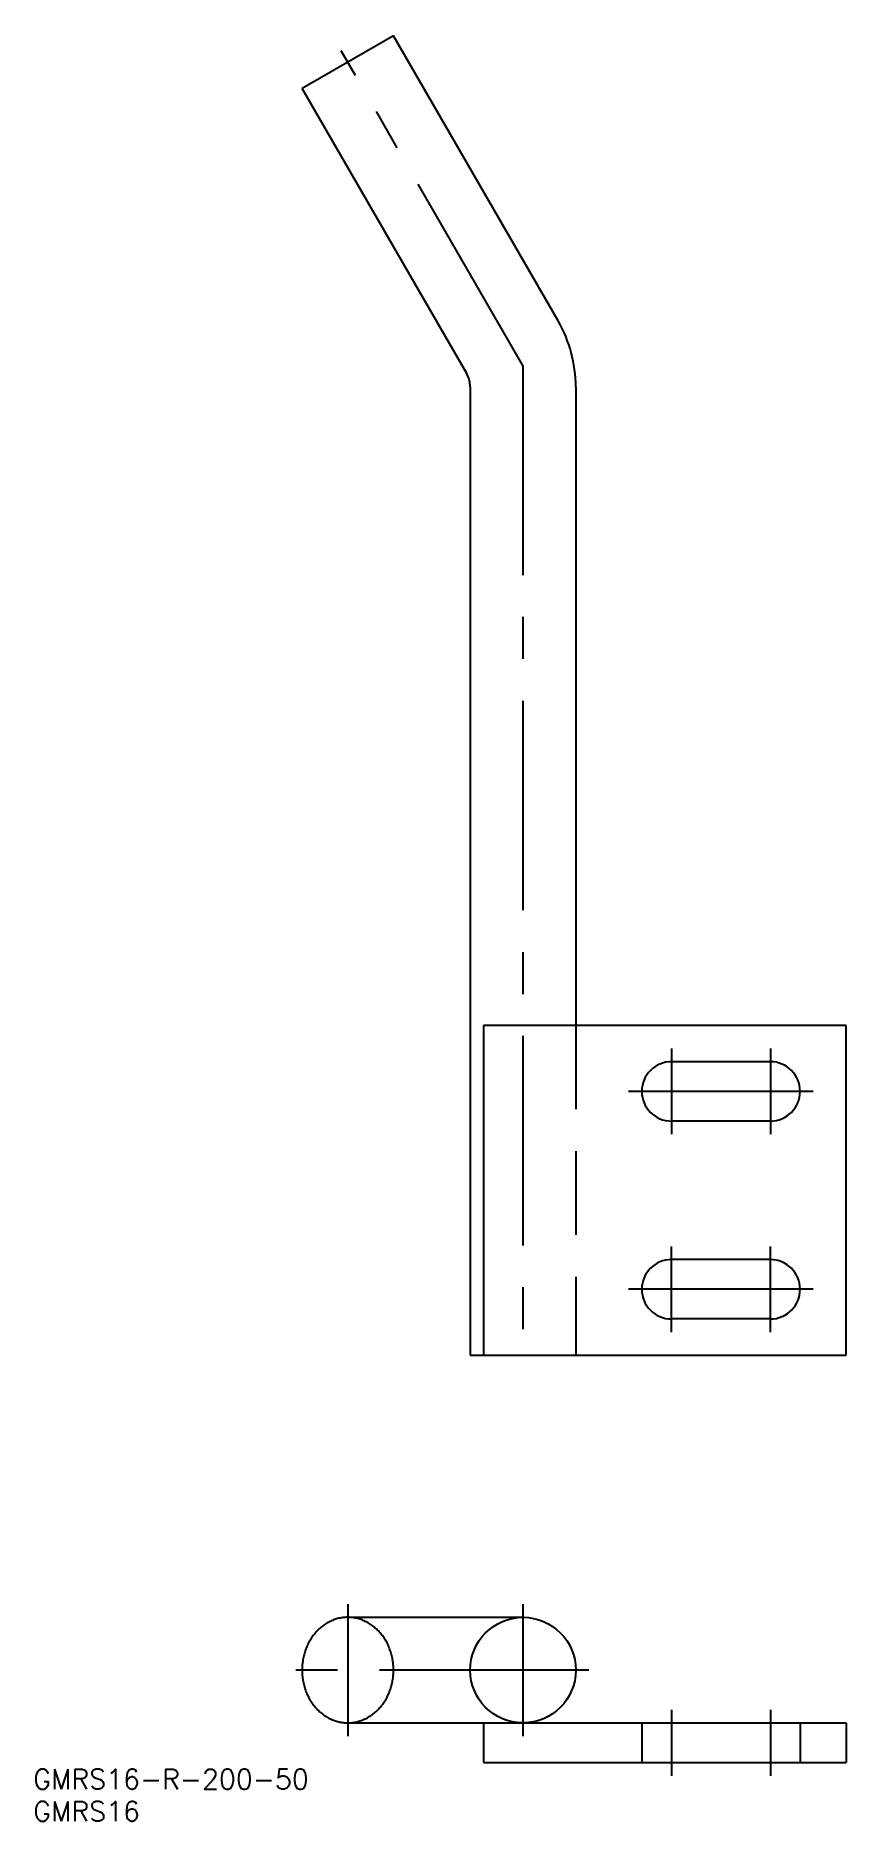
# Model space of a CAD drawing. Extents: x -68 to 55, y -71 to 200.
import ezdxf

# ---------------------------------------------------------------- set-up
doc = ezdxf.new("R2010")
doc.units = 0
doc.linetypes.add('CENTER', pattern=[50.8, 31.75, -6.35, 6.35, -6.35])
doc.linetypes.add('DASHED', pattern=[19.05, 12.7, -6.35])
doc.layers.get('0').update_dxf_attribs({"linetype": 'CONTINUOUS'})
doc.layers.add('CENTER', color=1, linetype='CENTER')
doc.styles.get("Standard").update_dxf_attribs({"font": 'txt.shx', "height": 3, "bigfont": 'bigfont.shx'})

msp = doc.modelspace()

# ---------------------------------------------------------------- linework, layer by layer
at = {"color": 7, "linetype": 'CONTINUOUS'}
for p, q in [((-13.62, 200), (-27.47, 192)), ((11.33, 156.79), (-13.62, 200)), ((-2.52, 148.79), (-27.47, 192)), ((-1.99, 146.79), (-1.99, 0)), ((14.01, 146.79), (14.01, 50)), ((55.01, 50), (0.01, 50)), ((0.01, 50), (0.01, 0)), ((55.01, 0), (55.01, 50)), ((43.51, 44.5), (28.51, 44.5)), ((43.51, 35.5), (28.51, 35.5)), ((43.51, 14.5), (28.51, 14.5)), ((43.51, 5.5), (28.51, 5.5)), ((-1.99, 0), (55.01, 0)), ((-20.55, -39.72), (6.01, -39.72)), ((-20.55, -55.72), (55.01, -55.72)), ((0.01, -55.72), (0.01, -61.72)), ((55.01, -55.72), (55.01, -61.72)), ((0.01, -61.72), (55.01, -61.72))]:
    msp.add_line(p, q, dxfattribs=at)
at = {"color": 3, "linetype": 'DASHED'}
for p, q in [((14.01, 50), (14.01, 0)), ((24.01, -55.72), (24.01, -61.72)), ((48.01, -55.72), (48.01, -61.72))]:
    msp.add_line(p, q, dxfattribs=at)
at = {"color": 7, "linetype": 'CONTINUOUS'}
msp.add_polyline3d([(-20.55, -39.72, 0), (-20.72, -39.72, 0), (-20.89, -39.73, 0), (-21.06, -39.74, 0), (-21.23, -39.76, 0), (-21.39, -39.78, 0), (-21.56, -39.8, 0), (-21.73, -39.84, 0), (-21.9, -39.87, 0), (-22.06, -39.91, 0), (-22.23, -39.96, 0), (-22.39, -40.01, 0), (-22.56, -40.06, 0), (-22.72, -40.12, 0), (-22.88, -40.19, 0), (-23.04, -40.25, 0), (-23.2, -40.33, 0), (-23.35, -40.4, 0), (-23.51, -40.49, 0), (-23.66, -40.57, 0), (-23.81, -40.66, 0), (-23.96, -40.76, 0), (-24.11, -40.86, 0), (-24.25, -40.96, 0), (-24.4, -41.07, 0), (-24.54, -41.18, 0), (-24.67, -41.29, 0), (-24.81, -41.41, 0), (-24.94, -41.53, 0), (-25.07, -41.66, 0), (-25.2, -41.79, 0), (-25.32, -41.92, 0), (-25.45, -42.06, 0), (-25.56, -42.2, 0), (-25.68, -42.35, 0), (-25.79, -42.49, 0), (-25.9, -42.64, 0), (-26.01, -42.8, 0), (-26.11, -42.95, 0), (-26.21, -43.11, 0), (-26.31, -43.27, 0), (-26.4, -43.44, 0), (-26.49, -43.6, 0), (-26.57, -43.77, 0), (-26.66, -43.95, 0), (-26.73, -44.12, 0), (-26.81, -44.3, 0), (-26.88, -44.48, 0), (-26.95, -44.66, 0), (-27.01, -44.84, 0), (-27.07, -45.02, 0), (-27.12, -45.21, 0), (-27.18, -45.4, 0), (-27.22, -45.58, 0), (-27.27, -45.77, 0), (-27.31, -45.96, 0), (-27.34, -46.16, 0), (-27.37, -46.35, 0), (-27.4, -46.54, 0), (-27.42, -46.74, 0), (-27.44, -46.93, 0), (-27.46, -47.13, 0), (-27.47, -47.33, 0), (-27.47, -47.52, 0), (-27.47, -47.72, 0), (-27.47, -47.91, 0), (-27.47, -48.11, 0), (-27.46, -48.31, 0), (-27.44, -48.5, 0), (-27.42, -48.7, 0), (-27.4, -48.89, 0), (-27.37, -49.09, 0), (-27.34, -49.28, 0), (-27.31, -49.47, 0), (-27.27, -49.66, 0), (-27.22, -49.85, 0), (-27.18, -50.04, 0), (-27.12, -50.23, 0), (-27.07, -50.41, 0), (-27.01, -50.6, 0), (-26.95, -50.78, 0), (-26.88, -50.96, 0), (-26.81, -51.14, 0), (-26.73, -51.31, 0), (-26.66, -51.49, 0), (-26.57, -51.66, 0), (-26.49, -51.83, 0), (-26.4, -52, 0), (-26.31, -52.16, 0), (-26.21, -52.32, 0), (-26.11, -52.48, 0), (-26.01, -52.64, 0), (-25.9, -52.79, 0), (-25.79, -52.94, 0), (-25.68, -53.09, 0), (-25.56, -53.23, 0), (-25.45, -53.37, 0), (-25.32, -53.51, 0), (-25.2, -53.65, 0), (-25.07, -53.78, 0), (-24.94, -53.9, 0), (-24.81, -54.02, 0), (-24.67, -54.14, 0), (-24.54, -54.26, 0), (-24.4, -54.37, 0), (-24.25, -54.48, 0), (-24.11, -54.58, 0), (-23.96, -54.68, 0), (-23.81, -54.77, 0), (-23.66, -54.86, 0), (-23.51, -54.95, 0), (-23.35, -55.03, 0), (-23.2, -55.11, 0), (-23.04, -55.18, 0), (-22.88, -55.25, 0), (-22.72, -55.31, 0), (-22.56, -55.37, 0), (-22.39, -55.43, 0), (-22.23, -55.48, 0), (-22.06, -55.52, 0), (-21.9, -55.56, 0), (-21.73, -55.6, 0), (-21.56, -55.63, 0), (-21.39, -55.66, 0), (-21.23, -55.68, 0), (-21.06, -55.7, 0), (-20.89, -55.71, 0), (-20.72, -55.72, 0), (-20.55, -55.72, 0)], dxfattribs=at)
at = {"color": 3, "linetype": 'DASHED'}
msp.add_polyline3d([(-20.55, -55.72, 0), (-20.38, -55.72, 0), (-20.21, -55.71, 0), (-20.04, -55.7, 0), (-19.87, -55.68, 0), (-19.7, -55.66, 0), (-19.53, -55.63, 0), (-19.36, -55.6, 0), (-19.19, -55.56, 0), (-19.03, -55.52, 0), (-18.86, -55.48, 0), (-18.7, -55.43, 0), (-18.54, -55.37, 0), (-18.37, -55.31, 0), (-18.21, -55.25, 0), (-18.05, -55.18, 0), (-17.89, -55.11, 0), (-17.74, -55.03, 0), (-17.58, -54.95, 0), (-17.43, -54.86, 0), (-17.28, -54.77, 0), (-17.13, -54.68, 0), (-16.98, -54.58, 0), (-16.84, -54.48, 0), (-16.7, -54.37, 0), (-16.56, -54.26, 0), (-16.42, -54.14, 0), (-16.28, -54.02, 0), (-16.15, -53.9, 0), (-16.02, -53.78, 0), (-15.89, -53.65, 0), (-15.77, -53.51, 0), (-15.65, -53.37, 0), (-15.53, -53.23, 0), (-15.41, -53.09, 0), (-15.3, -52.94, 0), (-15.19, -52.79, 0), (-15.08, -52.64, 0), (-14.98, -52.48, 0), (-14.88, -52.32, 0), (-14.79, -52.16, 0), (-14.69, -52, 0), (-14.6, -51.83, 0), (-14.52, -51.66, 0), (-14.44, -51.49, 0), (-14.36, -51.31, 0), (-14.28, -51.14, 0), (-14.21, -50.96, 0), (-14.15, -50.78, 0), (-14.08, -50.6, 0), (-14.02, -50.41, 0), (-13.97, -50.23, 0), (-13.92, -50.04, 0), (-13.87, -49.85, 0), (-13.83, -49.66, 0), (-13.79, -49.47, 0), (-13.75, -49.28, 0), (-13.72, -49.09, 0), (-13.69, -48.89, 0), (-13.67, -48.7, 0), (-13.65, -48.5, 0), (-13.64, -48.31, 0), (-13.63, -48.11, 0), (-13.62, -47.91, 0), (-13.62, -47.72, 0), (-13.62, -47.52, 0), (-13.63, -47.33, 0), (-13.64, -47.13, 0), (-13.65, -46.93, 0), (-13.67, -46.74, 0), (-13.69, -46.54, 0), (-13.72, -46.35, 0), (-13.75, -46.16, 0), (-13.79, -45.96, 0), (-13.83, -45.77, 0), (-13.87, -45.58, 0), (-13.92, -45.4, 0), (-13.97, -45.21, 0), (-14.02, -45.02, 0), (-14.08, -44.84, 0), (-14.15, -44.66, 0), (-14.21, -44.48, 0), (-14.28, -44.3, 0), (-14.36, -44.12, 0), (-14.44, -43.95, 0), (-14.52, -43.77, 0), (-14.6, -43.6, 0), (-14.69, -43.44, 0), (-14.79, -43.27, 0), (-14.88, -43.11, 0), (-14.98, -42.95, 0), (-15.08, -42.8, 0), (-15.19, -42.64, 0), (-15.3, -42.49, 0), (-15.41, -42.35, 0), (-15.53, -42.2, 0), (-15.65, -42.06, 0), (-15.77, -41.92, 0), (-15.89, -41.79, 0), (-16.02, -41.66, 0), (-16.15, -41.53, 0), (-16.28, -41.41, 0), (-16.42, -41.29, 0), (-16.56, -41.18, 0), (-16.7, -41.07, 0), (-16.84, -40.96, 0), (-16.98, -40.86, 0), (-17.13, -40.76, 0), (-17.28, -40.66, 0), (-17.43, -40.57, 0), (-17.58, -40.49, 0), (-17.74, -40.4, 0), (-17.89, -40.33, 0), (-18.05, -40.25, 0), (-18.21, -40.19, 0), (-18.37, -40.12, 0), (-18.54, -40.06, 0), (-18.7, -40.01, 0), (-18.86, -39.96, 0), (-19.03, -39.91, 0), (-19.19, -39.87, 0), (-19.36, -39.84, 0), (-19.53, -39.8, 0), (-19.7, -39.78, 0), (-19.87, -39.76, 0), (-20.04, -39.74, 0), (-20.21, -39.73, 0), (-20.38, -39.72, 0), (-20.55, -39.72, 0)], dxfattribs=at)
at = {"color": 7, "linetype": 'CONTINUOUS'}
msp.add_circle((6.01, -47.72), 8, dxfattribs=at)
for centre, radius, start, end in [((-5.99, 146.79), 20, 0, 30), ((-5.99, 146.79), 4, 0, 30), ((28.51, 40), 4.5, 90, 270), ((43.51, 40), 4.5, 270, 90), ((28.51, 10), 4.5, 90, 270), ((43.51, 10), 4.5, 270, 90)]:
    msp.add_arc(centre, radius, start, end, dxfattribs=at)
at = {"layer": 'CENTER', "color": 1, "linetype": 'CENTER'}
for p, q in [((6.01, 150), (-21.55, 197.73)), ((6.01, 150), (6.01, -2)), ((28.51, 46.5), (28.51, 33.5)), ((43.51, 46.5), (43.51, 33.5)), ((50.01, 40), (22.01, 40)), ((28.51, 3.5), (28.51, 16.5)), ((43.51, 3.5), (43.51, 16.5)), ((50.01, 10), (22.01, 10)), ((-20.55, -37.72), (-20.55, -57.72)), ((6.01, -37.72), (6.01, -57.72)), ((16.01, -47.72), (-29.47, -47.72)), ((28.51, -53.72), (28.51, -63.72)), ((43.51, -53.72), (43.51, -63.72))]:
    msp.add_line(p, q, dxfattribs=at)

# ---------------------------------------------------------------- texts
at = {"color": 7, "linetype": 'CONTINUOUS'}
for s, p in [('GMRS16-R-200-50', (-68.23, -65.75)), ('GMRS16', (-68.23, -70.63))]:
    msp.add_text(s, height=3, dxfattribs=at).set_placement(p)

doc.saveas('drawing.dxf')
